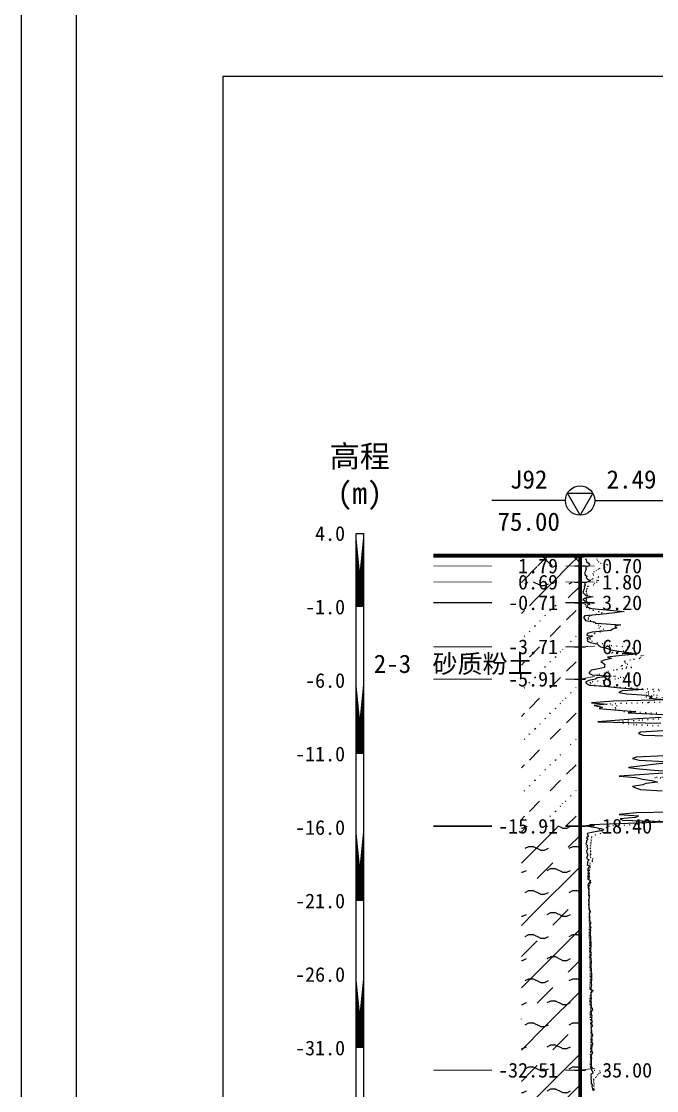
# Model space of a CAD drawing. Extents: x -37 to 3540, y -1485 to 297.
# Drawn here: x 2622.4 to 2708.8, y -747 to -601.5 of the extents above; entities that cross this region are included whole.
import ezdxf
from ezdxf.enums import TextEntityAlignment as Align

# ---------------------------------------------------------------- set-up
doc = ezdxf.new("R2010")
doc.units = 0
doc.linetypes.add('DOT', pattern=[6.35, 0, -6.35])
doc.layers.get('0').update_dxf_attribs({"linetype": 'CONTINUOUS'})
for name, color, linetype in [('CURVE', 200, 'CONTINUOUS'), ('FRAME', 7, 'CONTINUOUS'), ('HOLE', 41, 'CONTINUOUS'), ('RULER', 7, 'CONTINUOUS'), ('STRATUM', 241, 'CONTINUOUS')]:
    doc.layers.add(name, color=color, linetype=linetype)
doc.layers.add('HATCH', color=7, linetype='CONTINUOUS', lineweight=13)
doc.styles.add('ST', font='')
doc.styles.get('ST').set_extended_font_data('SimSun')
pattern_1 = [(45, (2761.52, -891), (-4.24264, 4.24264), [10, 0]), (45, (2762.581, -894.182), (-2.12132, 6.36396), [3, -3]), (26.565, (2762.5944, -891.2536), (5.999823, 5.999812), [0.567, -12.849]), (0, (2762.0274, -891.2536), (0, 6), [0.567, -5.433]), (26.565, (2759.939, -891), (5.999823, 5.999812), [0.567, -12.849]), (0, (2760.446, -890.7464), (0, 6), [0.567, -5.433]), (153.435, (2762.0274, -891.2536), (-5.999818, -5e-06), [1.134, -12.2826]), (26.565, (2765.5944, -888.2536), (5.999823, 5.999812), [0.567, -12.849]), (0, (2765.0274, -888.2536), (0, 6), [0.567, -5.433]), (26.565, (2762.939, -888), (5.999823, 5.999812), [0.567, -12.849]), (0, (2763.446, -887.7464), (0, 6), [0.567, -5.433]), (153.435, (2765.0274, -888.2536), (-5.999818, -5e-06), [1.134, -12.2826])]
pattern_2 = [(45, (2761.5203, -891), (-7e-07, 6.99998), [1.97196, -7.92754]), (45, (2764.333, -888.171), (-7e-07, 6.99998), [1.99367, -7.90583]), (45, (2766.5878, -885.918), (-7e-07, 6.99998), [1.8136, -8.08588]), (26.565, (2761.5203, -887.5), (7, 7), [0.0965, -15.55598]), (36.8699, (2762.2203, -886.8), (7, 7), [0.19775, -34.80225]), (315, (2765.0203, -884.024), (6.99998, 1e-06), [0.03305, -9.86644]), (26.565, (2765.0203, -891), (7, 7), [0.14475, -15.50773]), (26.565, (2765.7203, -890.3), (7, 7), [0.10528, -15.5472]), (90, (2766.07, -889.95), (-7, -5e-07), [0.02877, -6.97123]), (26.565, (2766.4203, -889.6), (7, 7), [0.091, -31.21394]), (36.8699, (2767.1203, -888.9), (7, 7), [0.1107, -34.8893]), (45, (2767.8203, -888.2), (-2e-07, 6.99998), [0.10911, -9.79038]), (315, (2768.4344, -887.452), (6.99998, 1e-06), [0.03305, -9.86644]), (36.8699, (2762.9203, -886.1), (7, 7), [0.10224, -34.89776]), (53.1301, (2763.6203, -885.4), (14, 21), [0.13438, -34.86562]), (53.1301, (2764.3203, -884.7), (14, 21), [0.12625, -34.87375])]

# ---------------------------------------------------------------- blocks, each defined once
blk = doc.blocks.new('H_cpt_hole')
for p, q in [((-1.73, 1), (1.73, 1)), ((0, -2), (-1.73, 1)), ((1.73, 1), (0, -2))]:
    blk.add_line(p, q)
blk.add_circle((0, 0), 2)

msp = doc.modelspace()

# ---------------------------------------------------------------- hatches: boundary and pattern name
at = {"layer": 'HATCH'}
h = msp.add_hatch(dxfattribs=at)
h.set_pattern_fill('STT', color=50, style=0)
h.set_pattern_definition([(45, (2761.5203, -891), (-2.12132, 2.12132), [10, 0]), (135, (2761.5203, -891), (-2.12132, -2.12132), [10, 0])])
h.paths.add_polyline_path([(2698.43, -674.19), (2690.43, -674.19), (2690.43, -675.59), (2698.43, -675.59)])
h.paths.add_polyline_path([(2689.22, -677.07), (2695.92, -677.07), (2695.92, -674.14), (2689.22, -674.14)], flags=9)
h = msp.add_hatch(dxfattribs=at)
h.set_pattern_fill('FZNT', color=32, style=0)
h.set_pattern_definition([(45, (2761.52, -891), (-4.24264, 4.24264), [10, 0]), (45, (2762.581, -894.182), (-2.12132, 6.36396), [3, -3])])
h.paths.add_polyline_path([(2698.43, -675.59), (2690.43, -675.59), (2690.43, -677.79), (2698.43, -677.79)])
h.paths.add_polyline_path([(2689.22, -679.27), (2695.92, -679.27), (2695.92, -676.34), (2689.22, -676.34)], flags=9)
h.paths.add_polyline_path([(2689.22, -677.07), (2695.92, -677.07), (2695.92, -674.14), (2689.22, -674.14)], flags=9)
h = msp.add_hatch(dxfattribs=at)
h.set_pattern_fill('YNFNT', color=251, style=0)
h.set_pattern_definition(pattern_1)
h.paths.add_polyline_path([(2698.43, -677.79), (2690.43, -677.79), (2690.43, -680.59), (2698.43, -680.59)])
h.paths.add_polyline_path([(2687.79, -682.07), (2695.92, -682.07), (2695.92, -679.14), (2687.79, -679.14)], flags=9)
h.paths.add_polyline_path([(2689.22, -679.27), (2695.92, -679.27), (2695.92, -676.34), (2689.22, -676.34)], flags=9)
h = msp.add_hatch(dxfattribs=at)
h.set_pattern_fill('SZFT', color=52, style=0)
h.set_pattern_definition(pattern_2)
h.paths.add_polyline_path([(2698.43, -680.59), (2690.43, -680.59), (2690.43, -686.59), (2698.43, -686.59)])
h.paths.add_polyline_path([(2687.79, -688.07), (2695.92, -688.07), (2695.92, -685.14), (2687.79, -685.14)], flags=9)
h.paths.add_polyline_path([(2687.79, -682.07), (2695.92, -682.07), (2695.92, -679.14), (2687.79, -679.14)], flags=9)
h = msp.add_hatch(dxfattribs=at)
h.set_pattern_fill('SZFT', color=52, style=0)
h.set_pattern_definition(pattern_2)
h.paths.add_polyline_path([(2698.43, -686.59), (2690.43, -686.59), (2690.43, -690.99), (2698.43, -690.99)])
h.paths.add_polyline_path([(2687.79, -692.47), (2695.92, -692.47), (2695.92, -689.54), (2687.79, -689.54)], flags=9)
h.paths.add_polyline_path([(2687.79, -688.07), (2695.92, -688.07), (2695.92, -685.14), (2687.79, -685.14)], flags=9)
h = msp.add_hatch(dxfattribs=at)
h.set_pattern_fill('SZFT', color=52, style=0)
h.set_pattern_definition(pattern_2)
h.paths.add_polyline_path([(2698.43, -690.99), (2690.43, -690.99), (2690.43, -710.99), (2698.43, -710.99)])
h.paths.add_polyline_path([(2686.36, -712.47), (2695.92, -712.47), (2695.92, -709.54), (2686.36, -709.54)], flags=9)
h.paths.add_polyline_path([(2687.79, -692.47), (2695.92, -692.47), (2695.92, -689.54), (2687.79, -689.54)], flags=9)
h = msp.add_hatch(dxfattribs=at)
h.set_pattern_fill('YNFNT', color=251, style=0)
h.set_pattern_definition(pattern_1)
h.paths.add_polyline_path([(2698.43, -710.99), (2690.43, -710.99), (2690.43, -744.19), (2698.43, -744.19)])
h.paths.add_polyline_path([(2686.36, -745.67), (2695.92, -745.67), (2695.92, -742.74), (2686.36, -742.74)], flags=9)
h.paths.add_polyline_path([(2686.36, -712.47), (2695.92, -712.47), (2695.92, -709.54), (2686.36, -709.54)], flags=9)
h = msp.add_hatch(dxfattribs=at)
h.set_pattern_fill('YNNT', color=251, style=0)
h.set_pattern_definition([(45, (2761.5203, -891), (-2.12132, 2.12132), [10, 0]), (26.565, (2762.5944, -891.2536), (5.999823, 5.999812), [0.567, -12.849]), (0, (2762.0274, -891.2536), (0, 6), [0.567, -5.433]), (26.565, (2759.939, -891), (5.999823, 5.999812), [0.567, -12.849]), (0, (2760.446, -890.7464), (0, 6), [0.567, -5.433]), (153.435, (2762.0274, -891.2536), (-5.999818, -5e-06), [1.134, -12.2826]), (26.565, (2765.5944, -888.2536), (5.999823, 5.999812), [0.567, -12.849]), (0, (2765.0274, -888.2536), (0, 6), [0.567, -5.433]), (26.565, (2762.939, -888), (5.999823, 5.999812), [0.567, -12.849]), (0, (2763.446, -887.7464), (0, 6), [0.567, -5.433]), (153.435, (2765.0274, -888.2536), (-5.999818, -5e-06), [1.134, -12.2826])])
h.paths.add_polyline_path([(2698.43, -744.19), (2690.43, -744.19), (2690.43, -751.59), (2698.43, -751.59)])
h.paths.add_polyline_path([(2686.36, -753.07), (2695.92, -753.07), (2695.92, -750.14), (2686.36, -750.14)], flags=9)
h.paths.add_polyline_path([(2686.36, -745.67), (2695.92, -745.67), (2695.92, -742.74), (2686.36, -742.74)], flags=9)

# ---------------------------------------------------------------- linework, layer by layer
at = {"layer": 'CURVE', "color": 30, "linetype": 'Continuous'}
for points in [[(2699.15, -674.59), (2699.25, -674.79), (2699.3, -674.99), (2699.55, -675.19), (2699.7, -675.39), (2699.62, -675.59), (2699.17, -675.79), (2699.27, -675.99), (2699.16, -676.19), (2699.13, -676.39), (2699.01, -676.59), (2699.1, -676.79), (2699.33, -676.99), (2699.24, -677.19), (2699.43, -677.39), (2699.84, -677.59), (2699.39, -677.79), (2699.01, -677.99), (2699.1, -678.19), (2698.99, -678.39), (2699.01, -678.59), (2698.93, -678.79), (2698.88, -678.99), (2698.79, -679.19), (2698.98, -679.39), (2699.21, -679.59), (2700.22, -679.79), (2699.1, -679.99), (2698.81, -680.19), (2699.24, -680.39), (2699.4, -680.59), (2699.77, -680.79), (2699.34, -680.99), (2699.42, -681.19), (2699.96, -681.39), (2702.54, -681.59), (2704.45, -681.79), (2703.16, -681.99), (2701.16, -682.19), (2699.07, -682.39), (2698.89, -682.59), (2699.01, -682.79), (2699.17, -682.99), (2700.29, -683.19), (2700.62, -683.39), (2703.98, -683.59), (2703.15, -683.79), (2703.42, -683.99), (2702.83, -684.19), (2702.61, -684.39), (2700.09, -684.59), (2699.37, -684.79), (2699.34, -684.99), (2700.13, -685.19), (2699.36, -685.39), (2699.46, -685.59), (2699.37, -685.79), (2699.8, -685.99), (2700.75, -686.19), (2701, -686.39), (2701.24, -686.59), (2702.02, -686.79), (2702.63, -686.99), (2703.69, -687.19), (2705.44, -687.39), (2706.12, -687.59), (2704.05, -687.79), (2702.14, -687.99), (2702.69, -688.19), (2701.71, -688.39), (2701.25, -688.59), (2701.53, -688.79), (2701.8, -688.99), (2701.73, -689.19), (2701.75, -689.39), (2700.94, -689.59), (2700, -689.79), (2699.75, -689.99), (2699.62, -690.19), (2700.09, -690.39), (2702.67, -690.59), (2700.73, -690.79), (2700.53, -690.99), (2699.61, -691.19), (2699.18, -691.39), (2699.3, -691.59), (2699.72, -691.79), (2702.21, -691.99), (2703.83, -692.19), (2707.06, -692.39), (2704.16, -692.59), (2703.71, -692.79), (2704.77, -692.99), (2707.49, -693.19), (2708.23, -693.39), (2707.81, -693.59), (2710.45, -693.79), (2702.99, -693.99), (2699.97, -694.19), (2702.1, -694.39), (2700.33, -694.59), (2701.47, -694.79), (2701.02, -694.99), (2703.61, -695.19), (2706.02, -695.39), (2704.96, -695.59), (2709.89, -695.79)], [(2709.45, -696.19), (2706.24, -696.39), (2703.78, -696.59), (2700.84, -696.79), (2709.42, -696.99)], [(2710.44, -697.99), (2706.63, -698.19), (2706.4, -698.39), (2707.02, -698.59), (2713.56, -698.79)], [(2710.45, -702.39), (2708.39, -702.59), (2706.92, -702.79), (2705.03, -702.99), (2706.47, -703.19), (2708.51, -703.39), (2711.59, -703.59)], [(2710.89, -701.39), (2706.09, -701.59), (2705.54, -701.79), (2706.46, -701.99), (2709.98, -702.19)], [(2709.75, -703.79), (2706.51, -703.99), (2703.74, -704.19), (2706, -704.39), (2706.93, -704.59), (2708.21, -704.79), (2708.96, -704.99), (2707.39, -705.19), (2706.95, -705.39), (2705.57, -705.59), (2705.95, -705.79), (2706.67, -705.99), (2709.61, -706.19)], [(2715.47, -708.99), (2706.1, -709.19), (2703.74, -709.39), (2706.39, -709.59), (2705.99, -709.79), (2703.9, -709.99), (2704.2, -710.19), (2710.99, -710.39), (2706.27, -710.59), (2699.81, -710.79), (2699.46, -710.99), (2700.57, -711.19), (2701.61, -711.39), (2701.46, -711.59), (2700.25, -711.79), (2699.39, -711.99), (2699.47, -712.19), (2699.53, -712.39), (2699.28, -712.59), (2699.48, -712.79), (2699.32, -712.99), (2699.29, -713.19), (2699.23, -713.39), (2699.37, -713.59), (2699.33, -713.79), (2699.45, -713.99), (2699.4, -714.19), (2699.31, -714.39), (2699.34, -714.59), (2699.44, -714.79), (2699.45, -714.99), (2699.36, -715.19), (2699.35, -715.39), (2699.67, -715.59), (2699.44, -715.79), (2699.45, -715.99), (2699.4, -716.19), (2699.67, -716.39), (2699.62, -716.59), (2699.5, -716.79), (2699.46, -716.99), (2699.51, -717.19), (2699.47, -717.39), (2699.54, -717.59), (2699.5, -717.79), (2699.49, -717.99), (2699.47, -718.19), (2699.86, -718.39), (2699.72, -718.59), (2699.58, -718.79), (2699.49, -718.99), (2699.51, -719.19), (2699.51, -719.39), (2699.58, -719.59), (2699.64, -719.79), (2699.57, -719.99), (2699.6, -720.19), (2699.57, -720.39), (2699.64, -720.59), (2699.66, -720.79), (2699.59, -720.99), (2699.58, -721.19), (2699.61, -721.39), (2699.61, -721.59), (2699.62, -721.79), (2699.6, -721.99), (2699.67, -722.19), (2699.64, -722.39), (2699.82, -722.59), (2699.77, -722.79), (2699.65, -722.99), (2699.7, -723.19), (2699.69, -723.39), (2699.72, -723.59), (2699.7, -723.79), (2699.74, -723.99), (2699.91, -724.19), (2699.74, -724.39), (2699.74, -724.59), (2699.87, -724.79), (2699.8, -724.99), (2699.83, -725.19), (2699.82, -725.39), (2699.8, -725.59), (2699.79, -725.79), (2699.83, -725.99), (2699.83, -726.19), (2699.83, -726.39), (2699.84, -726.59), (2699.87, -726.79), (2699.88, -726.99), (2699.88, -727.19), (2699.89, -727.39), (2699.86, -727.59), (2699.84, -727.79), (2699.84, -727.99), (2699.91, -728.19), (2699.88, -728.39), (2699.89, -728.59), (2699.86, -728.79), (2699.9, -728.99), (2699.91, -729.19), (2699.93, -729.39), (2699.92, -729.59), (2699.91, -729.79), (2699.89, -729.99), (2699.91, -730.19), (2699.93, -730.39), (2699.93, -730.59), (2699.95, -730.79), (2699.96, -730.99), (2699.96, -731.19), (2699.97, -731.39), (2699.99, -731.59), (2699.99, -731.79), (2699.96, -731.99), (2699.92, -732.19), (2699.94, -732.39), (2699.99, -732.59), (2699.92, -732.79), (2699.87, -732.99), (2699.88, -733.19), (2700.2, -733.39), (2699.91, -733.59), (2699.89, -733.79), (2699.9, -733.99), (2699.89, -734.19), (2699.99, -734.39), (2699.91, -734.59), (2699.89, -734.79), (2699.92, -734.99), (2699.91, -735.19), (2699.96, -735.39), (2699.91, -735.59), (2700.09, -735.79), (2700.11, -735.99), (2699.95, -736.19), (2699.93, -736.39), (2699.93, -736.59), (2700.04, -736.79), (2700, -736.99), (2700, -737.19), (2700, -737.39), (2700.06, -737.59), (2699.96, -737.79), (2699.97, -737.99), (2700.1, -738.19), (2699.94, -738.39), (2699.92, -738.59), (2699.97, -738.79), (2700, -738.99), (2699.99, -739.19), (2700.1, -739.39), (2700.06, -739.59), (2699.98, -739.79), (2700.02, -739.99), (2700.03, -740.19), (2699.99, -740.39), (2700.18, -740.59), (2700.01, -740.79), (2700.02, -740.99), (2699.99, -741.19), (2699.99, -741.39), (2700, -741.59), (2700.11, -741.79), (2700.01, -741.99), (2699.91, -742.19), (2699.94, -742.39), (2699.99, -742.59), (2699.92, -742.79), (2699.92, -742.99), (2699.95, -743.19), (2699.95, -743.39), (2699.95, -743.59), (2700.03, -743.79), (2699.99, -743.99), (2699.97, -744.19), (2700.13, -744.39), (2700.15, -744.59), (2699.91, -744.79), (2699.91, -744.99), (2699.95, -745.19), (2699.91, -745.39), (2699.92, -745.59), (2699.95, -745.79), (2699.95, -745.99), (2700.07, -746.19), (2700.03, -746.39), (2700.05, -746.59), (2700.11, -746.79), (2700.25, -746.99)]]:
    msp.add_lwpolyline(points, dxfattribs=at)
at = {"layer": 'CURVE', "color": 100, "linetype": 'DOT', "ltscale": 0.1}
for points in [[(2700.67, -674.59), (2700.75, -674.79), (2700.9, -674.99), (2701.2, -675.19), (2702.11, -675.39), (2702.51, -675.59), (2701.83, -675.79), (2700.93, -675.99), (2700.68, -676.19), (2700.33, -676.39), (2700.1, -676.59), (2700.21, -676.79), (2700.91, -676.99), (2700.94, -677.19), (2699.96, -677.39), (2700.95, -677.59), (2700.72, -677.79), (2700.41, -677.99), (2700.31, -678.19), (2699.42, -678.39), (2699.36, -678.59), (2699.32, -678.79), (2699.25, -678.99), (2699.25, -679.19), (2699.31, -679.39), (2699.48, -679.59), (2699.29, -679.79), (2699.27, -679.99), (2699.3, -680.19), (2699.08, -680.39), (2699.24, -680.59), (2699.12, -680.79), (2699.15, -680.99), (2699.27, -681.19), (2699.68, -681.39), (2700.18, -681.59), (2700.94, -681.79), (2701.41, -681.99), (2700.65, -682.19), (2699.7, -682.39), (2699.53, -682.59), (2699.54, -682.79), (2699.79, -682.99), (2700.22, -683.19), (2700.46, -683.39), (2700.88, -683.59), (2701.23, -683.79), (2700.99, -683.99), (2701.63, -684.19), (2701.27, -684.39), (2701.2, -684.59), (2700.37, -684.79), (2700.02, -684.99), (2699.99, -685.19), (2699.71, -685.39), (2699.79, -685.59), (2699.99, -685.79), (2700.7, -685.99), (2701.66, -686.19), (2702.64, -686.39), (2704.88, -686.59), (2705.61, -686.79), (2704.79, -686.99), (2704.37, -687.19), (2702.7, -687.39), (2705.25, -687.59), (2707.03, -687.79), (2706.67, -687.99), (2706.54, -688.19), (2705.29, -688.39), (2704.45, -688.59), (2704.63, -688.79), (2704.93, -688.99), (2703.98, -689.19), (2705.45, -689.39), (2704.23, -689.59), (2703.03, -689.79), (2702.03, -689.99), (2701.8, -690.19), (2700.78, -690.39), (2703.16, -690.59), (2704.38, -690.79), (2703.26, -690.99), (2701.64, -691.19), (2699.81, -691.39), (2699.8, -691.59), (2700.39, -691.79), (2702.35, -691.99), (2705.37, -692.19), (2709.39, -692.39)], [(2709.23, -692.59), (2707.41, -692.79), (2707.68, -692.99), (2708.94, -693.19), (2707.36, -693.39), (2711.82, -693.59)], [(2715.21, -693.99), (2707.72, -694.19), (2702.03, -694.39), (2703.46, -694.59), (2703.21, -694.79), (2703.2, -694.99), (2703.73, -695.19), (2704.37, -695.39), (2708.92, -695.59)], [(2709.9, -696.39), (2706.5, -696.59), (2703.67, -696.79), (2704.23, -696.99), (2706.07, -697.19), (2711.14, -697.39)], [(2716.27, -704.19), (2708.6, -704.39), (2716.05, -704.59)], [(2711.44, -710.19), (2706.84, -710.39), (2706.99, -710.59), (2705.93, -710.79), (2702.39, -710.99), (2702.04, -711.19), (2701, -711.39), (2701.36, -711.59), (2701.53, -711.79), (2701.23, -711.99), (2700.53, -712.19), (2699.96, -712.39), (2699.97, -712.59), (2699.91, -712.79), (2699.92, -712.99), (2699.86, -713.19), (2699.89, -713.39), (2699.82, -713.59), (2699.83, -713.79), (2699.81, -713.99), (2699.79, -714.19), (2699.86, -714.39), (2699.82, -714.59), (2699.83, -714.79), (2699.82, -714.99), (2699.82, -715.19), (2700.19, -715.39), (2700.07, -715.59), (2700.11, -715.79), (2699.77, -715.99), (2699.71, -716.19), (2699.76, -716.39), (2699.79, -716.59), (2699.71, -716.79), (2699.67, -716.99), (2699.66, -717.19), (2699.66, -717.39), (2699.68, -717.59), (2699.66, -717.79), (2699.66, -717.99), (2699.66, -718.19), (2699.75, -718.39), (2699.84, -718.59), (2699.83, -718.79), (2699.67, -718.99), (2699.64, -719.19), (2699.62, -719.39), (2699.63, -719.59), (2699.62, -719.79), (2699.61, -719.99), (2699.62, -720.19), (2699.7, -720.39), (2699.66, -720.59), (2699.64, -720.79), (2699.63, -720.99), (2699.62, -721.19), (2699.6, -721.39), (2699.59, -721.59), (2699.59, -721.79), (2699.6, -721.99), (2699.59, -722.19), (2699.67, -722.39), (2699.72, -722.59), (2699.68, -722.79), (2699.68, -722.99), (2699.62, -723.19), (2699.68, -723.39), (2699.68, -723.59), (2699.65, -723.79), (2699.66, -723.99), (2699.66, -724.19), (2699.75, -724.39), (2699.69, -724.59), (2699.68, -724.79), (2699.68, -724.99), (2699.69, -725.19), (2699.67, -725.39), (2699.66, -725.59), (2699.67, -725.79), (2699.67, -725.99), (2699.66, -726.19), (2699.7, -726.39), (2699.71, -726.59), (2699.71, -726.79), (2699.72, -726.99), (2699.71, -727.19), (2699.71, -727.39), (2699.7, -727.59), (2699.7, -727.79), (2699.71, -727.99), (2699.7, -728.19), (2699.74, -728.39), (2699.71, -728.59), (2699.71, -728.79), (2699.71, -728.99), (2699.76, -729.19), (2699.75, -729.39), (2699.75, -729.59), (2699.74, -729.79), (2699.74, -729.99), (2699.75, -730.19), (2699.78, -730.39), (2699.78, -730.59), (2699.78, -730.79), (2699.77, -730.99), (2699.79, -731.19), (2699.81, -731.39), (2699.81, -731.59), (2699.8, -731.79), (2699.8, -731.99), (2699.78, -732.19), (2699.79, -732.39), (2699.77, -732.59), (2699.72, -732.79), (2699.75, -732.99), (2699.77, -733.19), (2699.99, -733.39), (2699.98, -733.59), (2699.96, -733.79), (2699.82, -733.99), (2699.82, -734.19), (2699.76, -734.39), (2699.73, -734.59), (2699.75, -734.79), (2699.74, -734.99), (2699.76, -735.19), (2699.78, -735.39), (2699.79, -735.59), (2699.86, -735.79), (2699.84, -735.99), (2699.82, -736.19), (2699.75, -736.39), (2699.78, -736.59), (2699.79, -736.79), (2699.8, -736.99), (2699.8, -737.19), (2699.87, -737.39), (2699.83, -737.59), (2699.84, -737.79), (2699.87, -737.99), (2699.86, -738.19), (2699.97, -738.39), (2699.92, -738.59), (2699.89, -738.79), (2699.89, -738.99), (2699.92, -739.19), (2699.93, -739.39), (2699.92, -739.59), (2699.9, -739.79), (2699.89, -739.99), (2699.87, -740.19), (2699.91, -740.39), (2699.88, -740.59), (2699.87, -740.79), (2699.83, -740.99), (2699.84, -741.19), (2699.86, -741.39), (2699.85, -741.59), (2699.84, -741.79), (2699.82, -741.99), (2699.82, -742.19), (2699.84, -742.39), (2699.83, -742.59), (2699.83, -742.79), (2699.83, -742.99), (2699.82, -743.19), (2699.79, -743.39), (2699.82, -743.59), (2699.86, -743.79), (2699.86, -743.99), (2700.34, -744.19), (2701.94, -744.39), (2700.96, -744.59), (2700.87, -744.79), (2700.72, -744.99), (2700.56, -745.19), (2700.25, -745.39), (2700.27, -745.59), (2700.25, -745.79), (2700.28, -745.99), (2700.28, -746.19), (2700.28, -746.39), (2700.27, -746.59), (2700.33, -746.79), (2700.3, -746.99)]]:
    msp.add_lwpolyline(points, dxfattribs=at)
at = {"layer": 'FRAME', "color": 245, "linetype": 'Continuous'}
for p, q in [((2622.36, -891), (2622.36, -594)), ((2629.8, -594), (2629.8, -891))]:
    msp.add_line(p, q, dxfattribs=at)
at = {"layer": 'FRAME', "linetype": 'Continuous'}
for p, q in [((3271.23, -609), (2649.8, -609)), ((2649.8, -609), (2649.8, -876))]:
    msp.add_line(p, q, dxfattribs=at)
at = {"layer": 'HOLE', "linetype": 'Continuous'}
for points in [[(2696.43, -666.69), (2686.43, -666.69)], [(2700.43, -666.69), (2710.43, -666.69)], [(2697.68, -675.59), (2699.18, -675.59)], [(2697.68, -677.79), (2699.18, -677.79)], [(2697.68, -680.59), (2699.18, -680.59)], [(2697.68, -686.59), (2699.18, -686.59)], [(2697.68, -690.99), (2699.18, -690.99)], [(2697.68, -710.99), (2699.18, -710.99)], [(2697.68, -744.19), (2699.18, -744.19)]]:
    msp.add_lwpolyline(points, dxfattribs=at)
at = {"layer": 'HOLE', "linetype": 'Continuous', "const_width": 0.5}
msp.add_lwpolyline([(2698.43, -674.19), (2698.43, -822.89)], dxfattribs=at)
at = {"layer": 'RULER', "linetype": 'Continuous', "const_width": 1}
for points in [[(2668.43, -671.17), (2668.43, -681.17)], [(2668.43, -691.17), (2668.43, -701.17)], [(2668.43, -711.17), (2668.43, -721.17)], [(2668.43, -731.17), (2668.43, -741.17)]]:
    msp.add_lwpolyline(points, close=True, dxfattribs=at)
at = {"layer": 'RULER', "linetype": 'Continuous'}
msp.add_lwpolyline([(2667.93, -671.17), (2668.93, -671.17), (2668.93, -831.17), (2667.93, -831.17)], close=True, dxfattribs=at)
at = {"layer": 'STRATUM', "linetype": 'Continuous'}
for points, const_width in [([(2678.43, -674.19), (2698.43, -674.19), (2758, -674.11), (2816.87, -673.7), (2874.72, -674.32), (2934.91, -674.67), (2985.5, -673.49)], 0.5), ([(2678.43, -675.59), (2686.43, -675.59)], 0.1), ([(2696.43, -675.59), (2698.43, -675.59), (2700.43, -675.58)], 0.1), ([(2678.43, -677.79), (2686.43, -677.79)], 0.1), ([(2696.43, -677.79), (2698.43, -677.79), (2700.43, -677.79)], 0.1), ([(2678.43, -680.59), (2686.43, -680.59)], 0.2), ([(2696.43, -680.59), (2698.43, -680.59), (2700.43, -680.6)], 0.2), ([(2678.43, -686.59), (2686.43, -686.59)], 0.1), ([(2696.43, -686.59), (2698.43, -686.59), (2700.43, -686.5)], 0.1), ([(2678.43, -690.99), (2686.43, -690.99)], 0.1), ([(2696.43, -690.99), (2698.43, -690.99), (2700.43, -690.61)], 0.1), ([(2678.43, -710.99), (2686.43, -710.99)], 0.2), ([(2696.43, -710.99), (2698.43, -710.99), (2700.43, -710.91)], 0.2), ([(2678.43, -744.19), (2686.43, -744.19)], 0.1), ([(2696.43, -744.19), (2698.43, -744.19), (2700.43, -743.93)], 0.1)]:
    msp.add_lwpolyline(points, dxfattribs=dict(at, const_width=const_width))

# ---------------------------------------------------------------- block references
at = {"layer": 'HOLE'}
msp.add_blockref('H_cpt_hole', (2698.43, -666.69), dxfattribs=at)

# ---------------------------------------------------------------- texts
at = {"layer": 'HOLE', "style": 'ST'}
for s, p in [('J92', (2691.43, -663.81)), ('2.49', (2705.43, -663.81)), ('75.00', (2691.43, -669.56))]:
    msp.add_text(s, height=2.5, dxfattribs=at).set_placement(p, align=Align.MIDDLE_CENTER)
for s, p in [('1.79', (2695.43, -675.59)), ('0.69', (2695.43, -677.79)), ('-0.71', (2695.43, -680.59)), ('-3.71', (2695.43, -686.59)), ('-5.91', (2695.43, -690.99)), ('-15.91', (2695.43, -710.99)), ('-32.51', (2695.43, -744.19))]:
    msp.add_text(s, height=2, dxfattribs=at).set_placement(p, align=Align.MIDDLE_RIGHT)
for s, p in [('0.70', (2701.43, -675.59)), ('1.80', (2701.43, -677.79)), ('3.20', (2701.43, -680.59)), ('6.20', (2701.43, -686.59)), ('8.40', (2701.43, -690.99)), ('18.40', (2701.43, -710.99)), ('35.00', (2701.43, -744.19))]:
    msp.add_text(s, height=2, dxfattribs=at).set_placement(p, align=Align.MIDDLE_LEFT)
at = {"layer": 'RULER', "style": 'ST'}
for s, p in [('高程', (2668.43, -659.17)), ('(m)', (2668.43, -664.17))]:
    msp.add_text(s, height=3, dxfattribs=at).set_placement(p, align=Align.TOP_CENTER)
for s, p in [('4.0', (2666.43, -671.17)), ('-1.0', (2666.43, -681.17)), ('-6.0', (2666.43, -691.17)), ('-11.0', (2666.43, -701.17)), ('-16.0', (2666.43, -711.17)), ('-21.0', (2666.43, -721.17)), ('-26.0', (2666.43, -731.17)), ('-31.0', (2666.43, -741.17))]:
    msp.add_text(s, height=2, dxfattribs=at).set_placement(p, align=Align.MIDDLE_RIGHT)
at = {"layer": 'STRATUM', "style": 'ST'}
for s, p in [('2-3', (2670.33, -688.9)), ('砂质粉土', (2678.33, -688.9))]:
    msp.add_text(s, height=2.5, dxfattribs=at).set_placement(p, align=Align.MIDDLE_LEFT)

doc.saveas('drawing.dxf')
